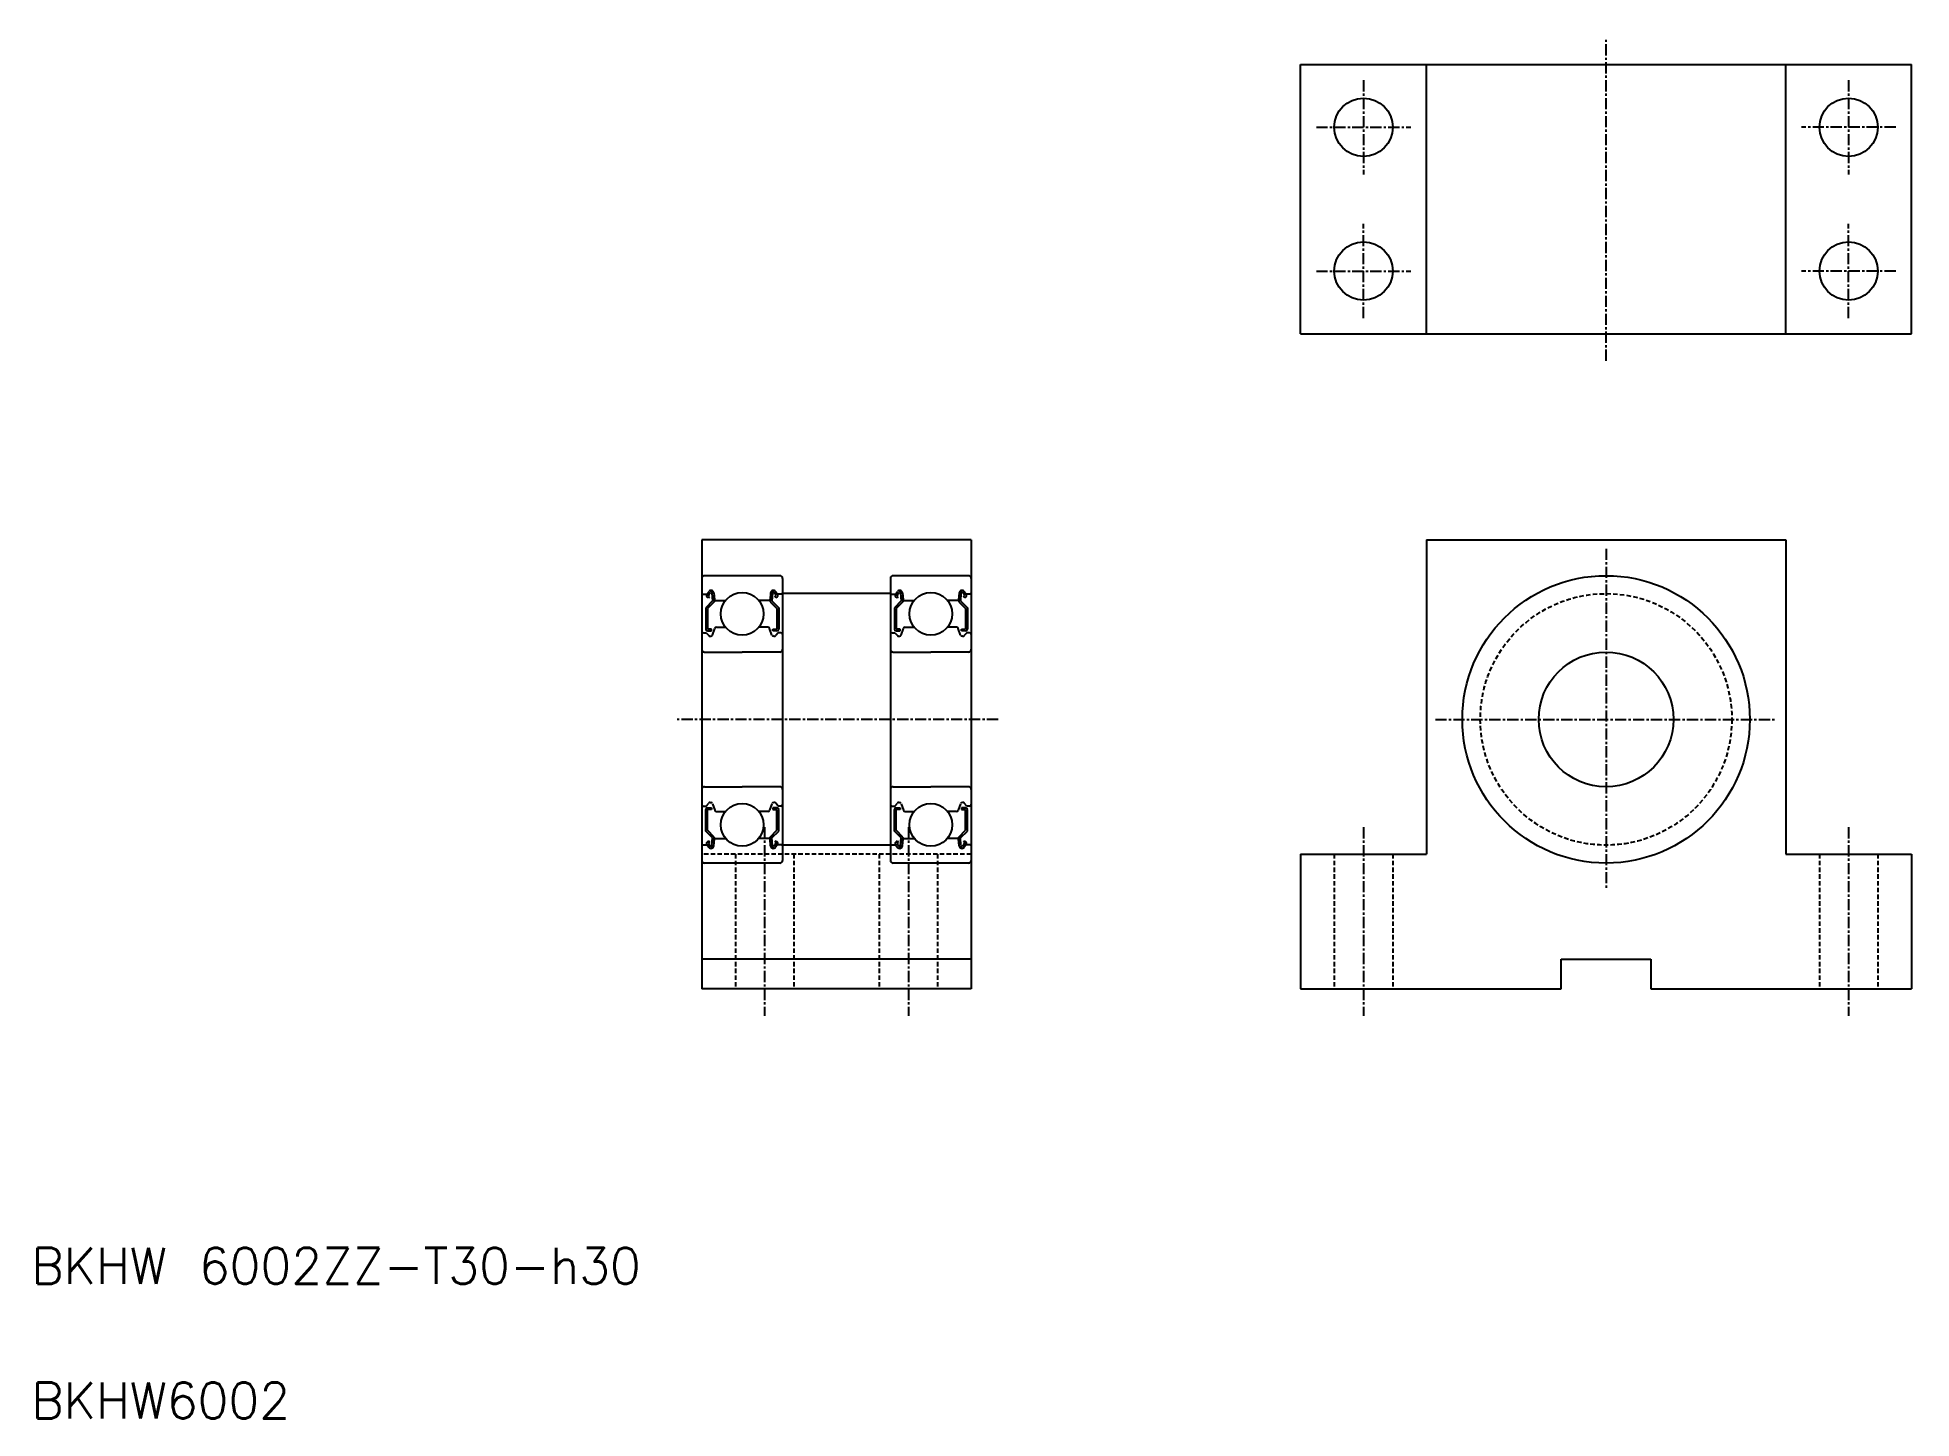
# Model space of a CAD drawing. Extents: x 11 to 219, y 10 to 164.
import ezdxf

# ---------------------------------------------------------------- set-up
doc = ezdxf.new("R2010")
doc.units = 0
doc.linetypes.add('CENTER', pattern=[2, 1.25, -0.25, 0.25, -0.25])
doc.linetypes.add('DASHED', pattern=[0.75, 0.5, -0.25])
doc.layers.get('0').update_dxf_attribs({"linetype": 'CONTINUOUS'})
doc.layers.add('CENTER', color=1, linetype='CENTER')
doc.styles.get("Standard").update_dxf_attribs({"font": 'txt.shx', "width": 0.7, "bigfont": 'bigfont.shx'})

msp = doc.modelspace()

# ---------------------------------------------------------------- linework, layer by layer
at = {"color": 7, "linetype": 'CONTINUOUS'}
for p, q in [((151.3, 160.76), (219.3, 160.76)), ((151.3, 130.76), (151.3, 160.76)), ((165.3, 130.76), (165.3, 160.76)), ((205.3, 130.76), (205.3, 160.76)), ((219.3, 130.76), (219.3, 160.76)), ((151.3, 130.76), (219.3, 130.76)), ((114.63, 107.84), (84.63, 107.84)), ((84.63, 107.84), (84.63, 57.84)), ((114.63, 107.84), (114.63, 57.84)), ((165.3, 107.84), (205.3, 107.84)), ((165.3, 107.84), (165.3, 72.84)), ((205.3, 107.84), (205.3, 72.84)), ((105.63, 101.84), (93.63, 101.84)), ((105.63, 73.84), (93.63, 73.84)), ((151.3, 72.84), (165.3, 72.84)), ((151.3, 72.84), (151.3, 57.84)), ((205.3, 72.84), (219.3, 72.84)), ((219.3, 72.84), (219.3, 57.84)), ((114.63, 61.14), (84.63, 61.14)), ((180.3, 57.84), (180.3, 61.14)), ((180.3, 61.14), (190.3, 61.14)), ((190.3, 61.14), (190.3, 57.84)), ((114.63, 57.84), (84.63, 57.84)), ((151.3, 57.84), (180.3, 57.84)), ((190.3, 57.84), (219.3, 57.84))]:
    msp.add_line(p, q, dxfattribs=at)
for p, q in [((84.63, 103.54), (84.63, 72.14)), ((89.13, 103.84), (84.93, 103.84)), ((93.33, 103.84), (89.13, 103.84)), ((93.63, 103.54), (93.63, 72.14)), ((105.63, 103.54), (105.63, 72.14)), ((110.13, 103.84), (105.93, 103.84)), ((114.33, 103.84), (110.13, 103.84)), ((114.63, 103.54), (114.63, 72.14)), ((84.73, 101.79), (85.19, 101.79)), ((85.82, 101.02), (85.07, 100.27)), ((85.07, 100.27), (85.07, 97.89)), ((85.19, 101.79), (85.44, 102.08)), ((85.37, 101.38), (85.22, 101.5)), ((86.02, 100.94), (85.27, 100.19)), ((85.27, 100.19), (85.27, 97.89)), ((85.35, 101.66), (85.6, 101.96)), ((85.5, 101.53), (85.35, 101.66)), ((85.37, 101.38), (85.5, 101.53)), ((85.77, 101.9), (85.82, 101.02)), ((85.97, 101.92), (86.04, 101.18)), ((86.02, 101.41), (86.02, 100.94)), ((86.14, 101.09), (87.29, 101.09)), ((92.13, 101.09), (90.98, 101.09)), ((92.3, 101.92), (92.23, 101.18)), ((92.25, 101.41), (92.25, 100.94)), ((92.25, 100.94), (93, 100.19)), ((92.49, 101.9), (92.45, 101.02)), ((92.45, 101.02), (93.2, 100.27)), ((92.92, 101.66), (92.67, 101.96)), ((92.77, 101.53), (92.92, 101.66)), ((92.9, 101.38), (92.77, 101.53)), ((93.07, 101.79), (92.82, 102.08)), ((92.9, 101.38), (93.05, 101.5)), ((93, 100.19), (93, 97.89)), ((93.53, 101.79), (93.07, 101.79)), ((93.2, 100.27), (93.2, 97.89)), ((105.73, 101.79), (106.19, 101.79)), ((106.82, 101.02), (106.07, 100.27)), ((106.07, 100.27), (106.07, 97.89)), ((106.19, 101.79), (106.44, 102.08)), ((106.37, 101.38), (106.22, 101.5)), ((107.02, 100.94), (106.27, 100.19)), ((106.27, 100.19), (106.27, 97.89)), ((106.35, 101.66), (106.6, 101.96)), ((106.5, 101.53), (106.35, 101.66)), ((106.37, 101.38), (106.5, 101.53)), ((106.77, 101.9), (106.82, 101.02)), ((106.97, 101.92), (107.04, 101.18)), ((107.02, 101.41), (107.02, 100.94)), ((107.14, 101.09), (108.29, 101.09)), ((113.13, 101.09), (111.98, 101.09)), ((113.3, 101.92), (113.23, 101.18)), ((113.25, 101.41), (113.25, 100.94)), ((113.25, 100.94), (114, 100.19)), ((113.49, 101.9), (113.45, 101.02)), ((113.45, 101.02), (114.2, 100.27)), ((113.92, 101.66), (113.67, 101.96)), ((113.77, 101.53), (113.92, 101.66)), ((113.9, 101.38), (113.77, 101.53)), ((114.07, 101.79), (113.82, 102.08)), ((113.9, 101.38), (114.05, 101.5)), ((114, 100.19), (114, 97.89)), ((114.53, 101.79), (114.07, 101.79)), ((114.2, 100.27), (114.2, 97.89)), ((86.27, 98.09), (87.29, 98.09)), ((92, 98.09), (90.98, 98.09)), ((107.27, 98.09), (108.29, 98.09)), ((113, 98.09), (111.98, 98.09)), ((84.83, 97.49), (85.13, 97.49)), ((85.13, 97.49), (85.41, 97.16)), ((85.72, 97.89), (85.27, 97.89)), ((85.27, 97.69), (85.72, 97.69)), ((85.56, 97.09), (85.63, 97.09)), ((85.72, 97.69), (85.72, 97.89)), ((85.82, 97.22), (86.08, 97.95)), ((92.45, 97.22), (92.18, 97.95)), ((92.55, 97.89), (93, 97.89)), ((92.55, 97.69), (92.55, 97.89)), ((93, 97.69), (92.55, 97.69)), ((92.71, 97.09), (92.64, 97.09)), ((93.13, 97.49), (92.86, 97.16)), ((93.43, 97.49), (93.13, 97.49)), ((105.83, 97.49), (106.13, 97.49)), ((106.13, 97.49), (106.41, 97.16)), ((106.72, 97.89), (106.27, 97.89)), ((106.27, 97.69), (106.72, 97.69)), ((106.56, 97.09), (106.63, 97.09)), ((106.72, 97.69), (106.72, 97.89)), ((106.82, 97.22), (107.08, 97.95)), ((113.45, 97.22), (113.18, 97.95)), ((113.55, 97.89), (114, 97.89)), ((113.55, 97.69), (113.55, 97.89)), ((114, 97.69), (113.55, 97.69)), ((113.71, 97.09), (113.64, 97.09)), ((114.13, 97.49), (113.86, 97.16)), ((114.43, 97.49), (114.13, 97.49)), ((84.93, 95.34), (89.13, 95.34)), ((93.33, 95.34), (89.13, 95.34)), ((105.93, 95.34), (110.13, 95.34)), ((114.33, 95.34), (110.13, 95.34)), ((84.93, 80.34), (89.13, 80.34)), ((86.21, 80.34), (86.21, 80.34)), ((87.18, 80.34), (87.18, 80.34)), ((93.33, 80.34), (89.13, 80.34)), ((105.93, 80.34), (110.13, 80.34)), ((107.21, 80.34), (107.21, 80.34)), ((108.18, 80.34), (108.18, 80.34)), ((114.33, 80.34), (110.13, 80.34)), ((84.83, 78.19), (85.13, 78.19)), ((85.07, 75.4), (85.07, 77.79)), ((85.13, 78.19), (85.41, 78.52)), ((85.27, 77.99), (85.72, 77.99)), ((85.27, 75.49), (85.27, 77.79)), ((85.72, 77.79), (85.27, 77.79)), ((85.56, 78.59), (85.63, 78.59)), ((85.72, 77.99), (85.72, 77.79)), ((85.82, 78.45), (86.08, 77.72)), ((86.27, 77.59), (87.29, 77.59)), ((92, 77.59), (90.98, 77.59)), ((92.45, 78.45), (92.18, 77.72)), ((93, 77.99), (92.55, 77.99)), ((92.55, 77.99), (92.55, 77.79)), ((92.55, 77.79), (93, 77.79)), ((92.71, 78.59), (92.64, 78.59)), ((93.13, 78.19), (92.86, 78.52)), ((93, 75.49), (93, 77.79)), ((93.43, 78.19), (93.13, 78.19)), ((93.2, 75.4), (93.2, 77.79)), ((105.83, 78.19), (106.13, 78.19)), ((106.07, 75.4), (106.07, 77.79)), ((106.13, 78.19), (106.41, 78.52)), ((106.27, 77.99), (106.72, 77.99)), ((106.27, 75.49), (106.27, 77.79)), ((106.72, 77.79), (106.27, 77.79)), ((106.56, 78.59), (106.63, 78.59)), ((106.72, 77.99), (106.72, 77.79)), ((106.82, 78.45), (107.08, 77.72)), ((107.27, 77.59), (108.29, 77.59)), ((113, 77.59), (111.98, 77.59)), ((113.45, 78.45), (113.18, 77.72)), ((113.55, 77.99), (113.55, 77.79)), ((114, 77.99), (113.55, 77.99)), ((113.55, 77.79), (114, 77.79)), ((113.71, 78.59), (113.64, 78.59)), ((114.13, 78.19), (113.86, 78.52)), ((114, 75.49), (114, 77.79)), ((114.43, 78.19), (114.13, 78.19)), ((114.2, 75.4), (114.2, 77.79)), ((85.82, 74.65), (85.07, 75.4)), ((86.02, 74.74), (85.27, 75.49)), ((92.25, 74.74), (93, 75.49)), ((92.45, 74.65), (93.2, 75.4)), ((106.82, 74.65), (106.07, 75.4)), ((107.02, 74.74), (106.27, 75.49)), ((113.25, 74.74), (114, 75.49)), ((113.45, 74.65), (114.2, 75.4)), ((84.73, 73.89), (85.19, 73.89)), ((85.19, 73.89), (85.44, 73.59)), ((85.37, 74.3), (85.22, 74.17)), ((85.5, 74.14), (85.35, 74.02)), ((85.35, 74.02), (85.6, 73.72)), ((85.37, 74.3), (85.5, 74.14)), ((85.77, 73.78), (85.82, 74.65)), ((85.97, 73.76), (86.04, 74.5)), ((86.02, 74.27), (86.02, 74.74)), ((86.14, 74.59), (87.29, 74.59)), ((92.13, 74.59), (90.98, 74.59)), ((92.3, 73.76), (92.23, 74.5)), ((92.25, 74.27), (92.25, 74.74)), ((92.49, 73.78), (92.45, 74.65)), ((92.92, 74.02), (92.67, 73.72)), ((92.9, 74.3), (92.77, 74.14)), ((92.77, 74.14), (92.92, 74.02)), ((93.07, 73.89), (92.82, 73.59)), ((92.9, 74.3), (93.05, 74.17)), ((93.53, 73.89), (93.07, 73.89)), ((105.73, 73.89), (106.19, 73.89)), ((106.19, 73.89), (106.44, 73.59)), ((106.37, 74.3), (106.22, 74.17)), ((106.5, 74.14), (106.35, 74.02)), ((106.35, 74.02), (106.6, 73.72)), ((106.37, 74.3), (106.5, 74.14)), ((106.77, 73.78), (106.82, 74.65)), ((106.97, 73.76), (107.04, 74.5)), ((107.02, 74.27), (107.02, 74.74)), ((107.14, 74.59), (108.29, 74.59)), ((113.13, 74.59), (111.98, 74.59)), ((113.3, 73.76), (113.23, 74.5)), ((113.25, 74.27), (113.25, 74.74)), ((113.49, 73.78), (113.45, 74.65)), ((113.92, 74.02), (113.67, 73.72)), ((113.9, 74.3), (113.77, 74.14)), ((113.77, 74.14), (113.92, 74.02)), ((114.07, 73.89), (113.82, 73.59)), ((113.9, 74.3), (114.05, 74.17)), ((114.53, 73.89), (114.07, 73.89)), ((93.33, 71.84), (84.93, 71.84)), ((93.33, 71.84), (89.13, 71.84)), ((114.33, 71.84), (105.93, 71.84)), ((114.33, 71.84), (110.13, 71.84))]:
    msp.add_line(p, q)
at = {"color": 3, "linetype": 'DASHED'}
for p, q in [((114.63, 72.84), (84.63, 72.84)), ((88.38, 72.84), (88.38, 57.84)), ((94.88, 72.84), (94.88, 57.84)), ((104.38, 72.84), (104.38, 57.84)), ((110.88, 72.84), (110.88, 57.84)), ((155.05, 72.84), (155.05, 57.84)), ((161.55, 72.84), (161.55, 57.84)), ((209.05, 72.84), (209.05, 57.84)), ((215.55, 72.84), (215.55, 57.84))]:
    msp.add_line(p, q, dxfattribs=at)
at = {"color": 7, "linetype": 'CONTINUOUS'}
for centre, radius in [((158.3, 153.76), 3.25), ((212.3, 153.76), 3.25), ((158.3, 137.76), 3.25), ((212.3, 137.76), 3.25), ((185.3, 87.84), 16), ((185.3, 87.84), 7.5)]:
    msp.add_circle(centre, radius, dxfattribs=at)
for centre in [(89.13, 99.59), (110.13, 99.59), (89.13, 76.09), (110.13, 76.09)]:
    msp.add_circle(centre, 2.38)
at = {"color": 3, "linetype": 'DASHED'}
msp.add_circle((185.3, 87.84), 14, dxfattribs=at)
for centre, radius, start, end in [((84.93, 103.54), 0.3, 90, 180), ((93.33, 103.54), 0.3, 0, 90), ((105.93, 103.54), 0.3, 90, 180), ((114.33, 103.54), 0.3, 0, 90), ((84.73, 101.89), 0.1, 180, 270), ((85.35, 101.66), 0.2, 140.0002, 230.0848), ((85.67, 101.89), 0.3, 4.9968, 140.0002), ((85.67, 101.89), 0.1, 2.8198, 140.0033), ((86.14, 101.19), 0.1, 184.9968, 269.9995), ((92.13, 101.19), 0.1, 270.0005, 355.0032), ((92.6, 101.89), 0.3, 39.9998, 175.0032), ((92.59, 101.89), 0.1, 39.9967, 177.1802), ((92.92, 101.66), 0.2, 309.9152, 39.9998), ((93.53, 101.89), 0.1, 270, 0), ((105.73, 101.89), 0.1, 180, 270), ((106.35, 101.66), 0.2, 140.0002, 230.0848), ((106.67, 101.89), 0.3, 4.9968, 140.0002), ((106.67, 101.89), 0.1, 2.8198, 140.0033), ((107.14, 101.19), 0.1, 184.9968, 269.9995), ((113.13, 101.19), 0.1, 270.0005, 355.0032), ((113.6, 101.89), 0.3, 39.9998, 175.0032), ((113.59, 101.89), 0.1, 39.9967, 177.1802), ((113.92, 101.66), 0.2, 309.9152, 39.9998), ((114.53, 101.89), 0.1, 270, 0), ((86.27, 97.89), 0.2, 90, 159.9919), ((92, 97.89), 0.2, 20.0081, 90), ((107.27, 97.89), 0.2, 90, 159.9919), ((113, 97.89), 0.2, 20.0081, 90), ((84.83, 97.29), 0.2, 90, 180), ((85.27, 97.89), 0.2, 180, 270), ((85.56, 97.29), 0.2, 219.9962, 270), ((85.63, 97.29), 0.2, 270, 339.9919), ((92.64, 97.29), 0.2, 200.0081, 270), ((92.71, 97.29), 0.2, 270, 320.0038), ((93, 97.89), 0.2, 270, 0), ((93.43, 97.29), 0.2, 0, 90), ((105.83, 97.29), 0.2, 90, 180), ((106.27, 97.89), 0.2, 180, 270), ((106.56, 97.29), 0.2, 219.9962, 270), ((106.63, 97.29), 0.2, 270, 339.9919), ((113.64, 97.29), 0.2, 200.0081, 270), ((113.71, 97.29), 0.2, 270, 320.0038), ((114, 97.89), 0.2, 270, 0), ((114.43, 97.29), 0.2, 0, 90), ((84.93, 95.64), 0.3, 180, 270), ((93.33, 95.64), 0.3, 270, 0), ((105.93, 95.64), 0.3, 180, 270), ((114.33, 95.64), 0.3, 270, 0), ((84.93, 80.04), 0.3, 90, 180), ((93.33, 80.04), 0.3, 0, 90), ((105.93, 80.04), 0.3, 90, 180), ((114.33, 80.04), 0.3, 0, 90), ((84.83, 78.39), 0.2, 180, 270), ((85.27, 77.79), 0.2, 90, 180), ((85.56, 78.39), 0.2, 90, 140.0038), ((85.63, 78.39), 0.2, 20.0081, 90), ((86.27, 77.79), 0.2, 200.0081, 270), ((92, 77.79), 0.2, 270, 339.9919), ((92.64, 78.39), 0.2, 90, 159.9919), ((92.71, 78.39), 0.2, 39.9962, 90), ((93, 77.79), 0.2, 0, 90), ((93.43, 78.39), 0.2, 270, 0), ((105.83, 78.39), 0.2, 180, 270), ((106.27, 77.79), 0.2, 90, 180), ((106.56, 78.39), 0.2, 90, 140.0038), ((106.63, 78.39), 0.2, 20.0081, 90), ((107.27, 77.79), 0.2, 200.0081, 270), ((113, 77.79), 0.2, 270, 339.9919), ((113.64, 78.39), 0.2, 90, 159.9919), ((113.71, 78.39), 0.2, 39.9962, 90), ((114, 77.79), 0.2, 0, 90), ((114.43, 78.39), 0.2, 270, 0), ((84.73, 73.79), 0.1, 90, 180), ((85.35, 74.02), 0.2, 129.9152, 219.9998), ((85.67, 73.78), 0.3, 219.9998, 355.0032), ((85.67, 73.78), 0.1, 219.9967, 357.1802), ((86.14, 74.49), 0.1, 90.0005, 175.0032), ((92.13, 74.49), 0.1, 4.9968, 89.9995), ((92.6, 73.78), 0.3, 184.9968, 320.0002), ((92.59, 73.78), 0.1, 182.8198, 320.0033), ((92.92, 74.02), 0.2, 320.0002, 50.0848), ((93.53, 73.79), 0.1, 0, 90), ((105.73, 73.79), 0.1, 90, 180), ((106.35, 74.02), 0.2, 129.9152, 219.9998), ((106.67, 73.78), 0.3, 219.9998, 355.0032), ((106.67, 73.78), 0.1, 219.9967, 357.1802), ((107.14, 74.49), 0.1, 90.0005, 175.0032), ((113.13, 74.49), 0.1, 4.9968, 89.9995), ((113.6, 73.78), 0.3, 184.9968, 320.0002), ((113.59, 73.78), 0.1, 182.8198, 320.0033), ((113.92, 74.02), 0.2, 320.0002, 50.0848), ((114.53, 73.79), 0.1, 0, 90), ((84.93, 72.14), 0.3, 180, 270), ((93.33, 72.14), 0.3, 270, 0), ((105.93, 72.14), 0.3, 180, 270), ((114.33, 72.14), 0.3, 270, 0)]:
    msp.add_arc(centre, radius, start, end)
at = {"layer": 'CENTER', "color": 1, "linetype": 'CENTER'}
for p, q in [((185.3, 127.76), (185.3, 163.76)), ((158.3, 159.01), (158.3, 148.51)), ((212.3, 159.01), (212.3, 148.51)), ((153.05, 153.76), (163.55, 153.76)), ((217.55, 153.76), (207.05, 153.76)), ((158.3, 132.51), (158.3, 143.01)), ((212.3, 132.51), (212.3, 143.01)), ((153.05, 137.76), (163.55, 137.76)), ((217.55, 137.76), (207.05, 137.76)), ((185.3, 106.84), (185.3, 68.84)), ((117.63, 87.84), (81.63, 87.84)), ((166.3, 87.84), (204.3, 87.84)), ((91.63, 75.84), (91.63, 54.84)), ((107.63, 75.84), (107.63, 54.84)), ((158.3, 75.84), (158.3, 54.84)), ((212.3, 75.84), (212.3, 54.84))]:
    msp.add_line(p, q, dxfattribs=at)

# ---------------------------------------------------------------- texts
at = {"color": 7, "linetype": 'CONTINUOUS'}
for s, p in [('BKHW 6002ZZ-T30-h30', (10, 25)), ('BKHW6002', (10, 10))]:
    msp.add_text(s, height=4, dxfattribs=at).set_placement(p)

doc.saveas('drawing.dxf')
